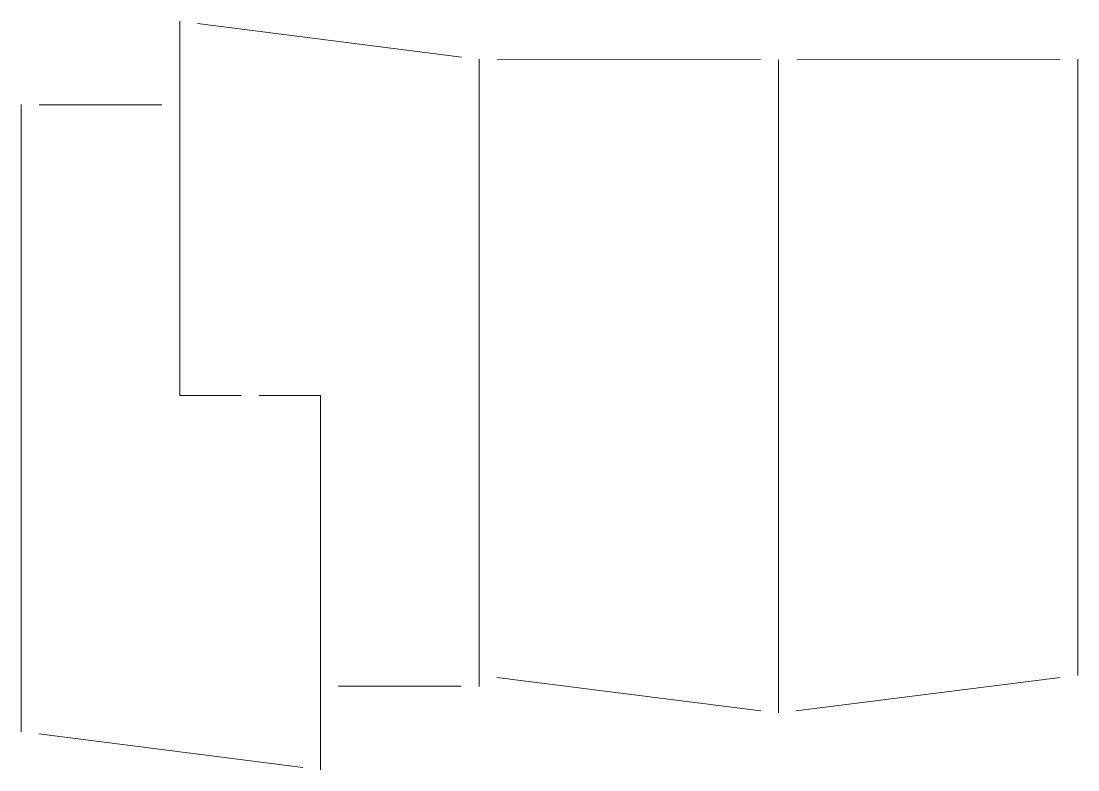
# Model space of a CAD drawing. Header units: inches. Extents: x 0.12 to 7.41, y 0.36 to 5.52.
import ezdxf

# ---------------------------------------------------------------- set-up
doc = ezdxf.new("R2010")
doc.units = ezdxf.units.IN
doc.header["$MEASUREMENT"] = 0
doc.layers.add('Layer1', color=7, linetype='Continuous', true_color=0xffffff)

msp = doc.modelspace()

# ---------------------------------------------------------------- linework, layer by layer
at = {"layer": 'Layer1', "color": 178, "lineweight": 20, "true_color": 0x000000}
for p, q in [((1.2187, 2.9419), (1.2187, 5.5219)), ((1.3399, 5.5064), (3.1601, 5.2742)), ((3.2812, 0.9375), (3.2812, 5.2587)), ((5.2188, 5.2546), (3.4062, 5.2584)), ((5.3438, 5.2543), (5.3438, 0.7543)), ((5.4687, 5.2546), (7.2813, 5.2584)), ((7.4062, 5.2587), (7.4062, 1.0128)), ((0.125, 4.9462), (0.125, 0.625)), ((1.0938, 4.9442), (0.25, 4.946)), ((1.2187, 2.9419), (1.6406, 2.9419)), ((1.7656, 2.9419), (2.1875, 2.9419)), ((2.1875, 0.3619), (2.1875, 2.9419)), ((5.2225, 0.7695), (3.4025, 0.9976)), ((5.465, 0.7695), (7.285, 0.9976)), ((2.3125, 0.9395), (3.1563, 0.9377)), ((2.0664, 0.3773), (0.2461, 0.6095))]:
    msp.add_line(p, q, dxfattribs=at)

doc.saveas('drawing.dxf')
